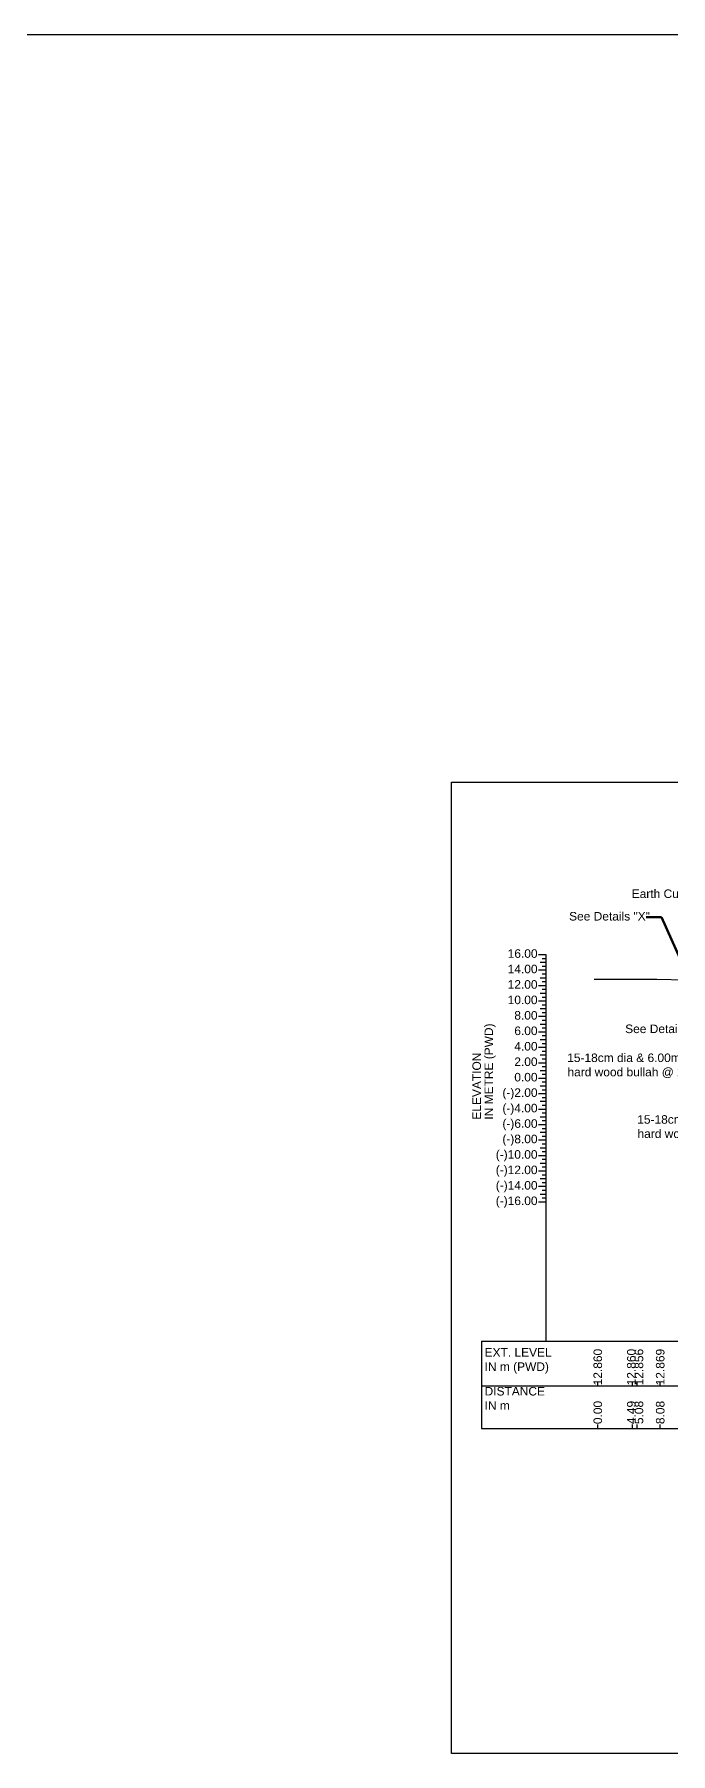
# Model space of a CAD drawing. Header units: inches. Extents: x -8940 to 26362, y -28010 to 990.
# Drawn here: x 4203.2 to 4285.5, y -16232.5 to -16010 of the extents above; entities that cross this region are included whole.
import ezdxf
from ezdxf.enums import TextEntityAlignment as Align

# ---------------------------------------------------------------- set-up
doc = ezdxf.new("R2010")
doc.units = ezdxf.units.IN
doc.header["$MEASUREMENT"] = 0
doc.linetypes.add('HIDDEN', pattern=[9.525, 6.35, -3.175])
for name, color, linetype in [('Construction Line', 10, 'Continuous'), ('GL', 3, 'HIDDEN'), ('LINE', 7, 'Continuous')]:
    doc.layers.add(name, color=color, linetype=linetype)
doc.styles.get("Standard").update_dxf_attribs({"font": 'arial.ttf'})
doc.dimstyles.get("Standard").update_dxf_attribs({"dimtxt": 0.18, "dimasz": 0.18, "dimexe": 0.18, "dimexo": 0.0625, "dimgap": 0.09, "dimtad": 0, "dimtih": 1, "dimtoh": 1, "dimdec": 4, "dimzin": 0, "dimdsep": 46, "dimtxsty": 'Standard', "dimcen": 0.09, "dimadec": 0, "dimazin": 0, "dimtfac": 1, "dimtdec": 4, "dimtofl": 0, "dimtmove": 0, "dimatfit": 3, "dimfxl": 1, "dimtolj": 1, "dimtzin": 0, "dimarcsym": 0})

msp = doc.modelspace()

# ---------------------------------------------------------------- linework, layer by layer
at = {"color": 0, "linetype": 'ByBlock'}
for p, q in [((4269.378972, -16129.095204), (4268.378972, -16129.095204)), ((4269.378972, -16130.095204), (4268.628972, -16130.095204)), ((4269.378972, -16129.595204), (4268.878972, -16129.595204)), ((4269.378972, -16130.595204), (4268.878972, -16130.595204)), ((4269.378972, -16179.095204), (4269.378972, -16129.095204)), ((4269.378972, -16131.095204), (4268.378972, -16131.095204)), ((4269.378972, -16132.095204), (4268.628972, -16132.095204)), ((4269.378972, -16131.595204), (4268.878972, -16131.595204)), ((4269.378972, -16132.595204), (4268.878972, -16132.595204)), ((4269.378972, -16133.095204), (4268.378972, -16133.095204)), ((4269.378972, -16135.095204), (4268.378972, -16135.095204)), ((4269.378972, -16134.095204), (4268.628972, -16134.095204)), ((4269.378972, -16133.595204), (4268.878972, -16133.595204)), ((4269.378972, -16134.595204), (4268.878972, -16134.595204)), ((4269.378972, -16137.095204), (4268.378972, -16137.095204)), ((4269.378972, -16136.095204), (4268.628972, -16136.095204)), ((4269.378972, -16135.595204), (4268.878972, -16135.595204)), ((4269.378972, -16136.595204), (4268.878972, -16136.595204)), ((4269.378972, -16139.095204), (4268.378972, -16139.095204)), ((4269.378972, -16138.095204), (4268.628972, -16138.095204)), ((4269.378972, -16137.595204), (4268.878972, -16137.595204)), ((4269.378972, -16138.595204), (4268.878972, -16138.595204)), ((4269.378972, -16139.595204), (4268.878972, -16139.595204)), ((4269.378972, -16141.095204), (4268.378972, -16141.095204)), ((4269.378972, -16140.095204), (4268.628972, -16140.095204)), ((4269.378972, -16140.595204), (4268.878972, -16140.595204)), ((4269.378972, -16141.595204), (4268.878972, -16141.595204)), ((4269.378972, -16143.095204), (4268.378972, -16143.095204)), ((4269.378972, -16142.095204), (4268.628972, -16142.095204)), ((4269.378972, -16144.095204), (4268.628972, -16144.095204)), ((4269.378972, -16142.595204), (4268.878972, -16142.595204)), ((4269.378972, -16143.595204), (4268.878972, -16143.595204)), ((4269.378972, -16145.095204), (4268.378972, -16145.095204)), ((4269.378972, -16146.095204), (4268.628972, -16146.095204)), ((4269.378972, -16144.595204), (4268.878972, -16144.595204)), ((4269.378972, -16145.595204), (4268.878972, -16145.595204)), ((4269.378972, -16147.095204), (4268.378972, -16147.095204)), ((4269.378972, -16148.095204), (4268.628972, -16148.095204)), ((4269.378972, -16146.595204), (4268.878972, -16146.595204)), ((4269.378972, -16147.595204), (4268.878972, -16147.595204)), ((4269.378972, -16148.595204), (4268.878972, -16148.595204)), ((4269.378972, -16149.095204), (4268.378972, -16149.095204)), ((4269.378972, -16150.095204), (4268.628972, -16150.095204)), ((4269.378972, -16149.595204), (4268.878972, -16149.595204)), ((4269.378972, -16150.595204), (4268.878972, -16150.595204)), ((4269.378972, -16151.095204), (4268.378972, -16151.095204)), ((4269.378972, -16152.095204), (4268.628972, -16152.095204)), ((4269.378972, -16151.595204), (4268.878972, -16151.595204)), ((4269.378972, -16152.595204), (4268.878972, -16152.595204)), ((4269.378972, -16153.095204), (4268.378972, -16153.095204)), ((4269.378972, -16155.095204), (4268.378972, -16155.095204)), ((4269.378972, -16154.095204), (4268.628972, -16154.095204)), ((4269.378972, -16153.595204), (4268.878972, -16153.595204)), ((4269.378972, -16154.595204), (4268.878972, -16154.595204)), ((4269.378972, -16157.095204), (4268.378972, -16157.095204)), ((4269.378972, -16156.095204), (4268.628972, -16156.095204)), ((4269.378972, -16155.595204), (4268.878972, -16155.595204)), ((4269.378972, -16156.595204), (4268.878972, -16156.595204)), ((4269.378972, -16159.095204), (4268.378972, -16159.095204)), ((4269.378972, -16158.095204), (4268.628972, -16158.095204)), ((4269.378972, -16157.595204), (4268.878972, -16157.595204)), ((4269.378972, -16158.595204), (4268.878972, -16158.595204)), ((4269.378972, -16159.595204), (4268.878972, -16159.595204)), ((4269.378972, -16161.095204), (4268.378972, -16161.095204)), ((4269.378972, -16160.095204), (4268.628972, -16160.095204)), ((4269.378972, -16160.595204), (4268.878972, -16160.595204)), ((4261.007573, -16179.095204), (4261.007573, -16190.388044)), ((4276.068614, -16190.388044), (4276.068614, -16189.888044)), ((4280.557914, -16190.388044), (4280.557914, -16189.888044)), ((4281.145914, -16190.388044), (4281.145914, -16189.888044)), ((4284.146414, -16190.388044), (4284.146414, -16189.888044))]:
    msp.add_line(p, q, dxfattribs=at)
msp.add_lwpolyline([(4263.076522, -16151.342971, 0, 0, 0), (4263.076522, -16137.400996, 0.390665, 0, 0), (4263.076522, -16136.619665, 0, 0, 0)], format="xyseb", dxfattribs=at)
at = {"layer": 'Construction Line'}
msp.add_line((3488.823672, -16009.975057), (26362.295749, -16009.975057), dxfattribs=at)
at = {"layer": 'GL'}
msp.add_lwpolyline([(4275.618614, -16132.235204), (4280.107914, -16132.235204), (4280.695914, -16132.239004), (4283.696414, -16132.226504), (4287.467614, -16132.349804)], dxfattribs=at)
at = {"layer": 'LINE', "color": 0, "linetype": 'ByBlock', "lineweight": -3, "ltscale": 0.5}
for p, q in [((4261.007573, -16179.095204), (4431.427314, -16179.095204)), ((4261.007573, -16184.888044), (4431.427314, -16184.888044)), ((4276.068614, -16184.888044), (4276.068614, -16184.388044)), ((4280.557914, -16184.888044), (4280.557914, -16184.388044)), ((4281.145914, -16184.888044), (4281.145914, -16184.388044)), ((4284.146414, -16184.888044), (4284.146414, -16184.388044)), ((4261.007573, -16190.388044), (4431.427314, -16190.388044))]:
    msp.add_line(p, q, dxfattribs=at)
at = {"layer": 'LINE', "color": 7, "lineweight": -2, "ltscale": 0.5}
msp.add_lwpolyline([(4257.146574, -16232.469185), (4257.146574, -16106.733125), (4434.955144, -16106.733125), (4434.955144, -16232.469185), (4257.146574, -16232.469185)], close=True, dxfattribs=at)

# ---------------------------------------------------------------- texts
at = {"layer": 'LINE', "color": 0, "linetype": 'ByBlock', "lineweight": -3, "ltscale": 0.5}
for s, p in [('16.00', (4268.278972, -16129.479033)), ('14.00', (4268.278972, -16131.479033)), ('12.00', (4268.278972, -16133.479033)), ('10.00', (4268.278972, -16135.479033)), ('8.00', (4268.278972, -16137.479033)), ('6.00', (4268.278972, -16139.479033)), ('4.00', (4268.278972, -16141.479033)), ('2.00', (4268.278972, -16143.479033)), ('(-)2.00', (4268.278972, -16147.479033)), ('0.00', (4268.278972, -16145.479033)), ('(-)4.00', (4268.278972, -16149.479033)), ('(-)6.00', (4268.278972, -16151.479033)), ('(-)8.00', (4268.278972, -16153.479033)), ('(-)10.00', (4268.278972, -16155.479033)), ('(-)12.00', (4268.278972, -16157.479033)), ('(-)14.00', (4268.278972, -16159.479033)), ('(-)16.00', (4268.278972, -16161.479033))]:
    msp.add_text(s, height=1.1061994, dxfattribs=at).set_placement(p, align=Align.RIGHT)
for s, height, p in [('IN METRE (PWD)', 1.10619938, (4262.520676, -16150.421662)), ('ELEVATION', 1.1061994, (4260.95912, -16150.421662))]:
    msp.add_text(s, height=height, rotation=90, dxfattribs=at).set_placement(p)
for s, p in [('12.860', (4276.068614, -16180.083784)), ('12.860', (4280.405736, -16180.083784)), ('12.856', (4281.399567, -16180.083784)), ('12.869', (4284.146414, -16180.083784)), ('0.00', (4276.068614, -16186.819878)), ('4.49', (4280.405736, -16186.819878)), ('5.08', (4281.399567, -16186.819878)), ('8.08', (4284.146414, -16186.819878))]:
    msp.add_text(s, height=1.1061994, rotation=90, dxfattribs=at).set_placement(p, align=Align.MIDDLE_RIGHT)
at = {"layer": 'LINE', "color": 0, "linetype": 'ByBlock', "lineweight": -3, "ltscale": 0.5, "char_height": 1.10619938, "width": 47.95016867, "attachment_point": 2}
for s, insert in [('Earth Cutting', (4284.972456, -16120.634536)), ('See Details "X"', (4277.589909, -16123.5488)), ('See Details "Y"', (4284.845864, -16138.115815)), ('15-18cm dia & 6.00m long local\\Phard wood bullah @ 2.40m C/C ', (4282.936706, -16141.863945)), ('15-18cm dia & 6.00m long local\\Phard wood bullah @ 1.20m C/C ', (4292.000574, -16149.846193))]:
    msp.add_mtext(s, dxfattribs=dict(at, insert=insert))
at = {"layer": 'LINE', "color": 0, "linetype": 'ByBlock', "lineweight": -3, "ltscale": 0.5, "char_height": 1.10619938, "attachment_point": 1}
for s, insert in [('EXT. LEVEL^JIN m (PWD)', (4261.426143, -16179.994538)), ('DISTANCE^JIN m', (4261.426143, -16185.017378))]:
    msp.add_mtext(s, dxfattribs=dict(at, insert=insert))

# ---------------------------------------------------------------- leaders
at = {"layer": 'LINE', "color": 7, "lineweight": 20, "ltscale": 0.5}
msp.add_leader([(4287.485383, -16131.272298), (4284.306815, -16124.203933), (4282.349579, -16124.203933)], dimstyle='Standard', override={"dimtxt": 0.9, "dimasz": 0.7, "dimclrd": 7, "dimclre": 7, "dimclrt": 7, "dimlwd": 65535, "dimlwe": 65535}, dxfattribs=at)

doc.saveas('drawing.dxf')
